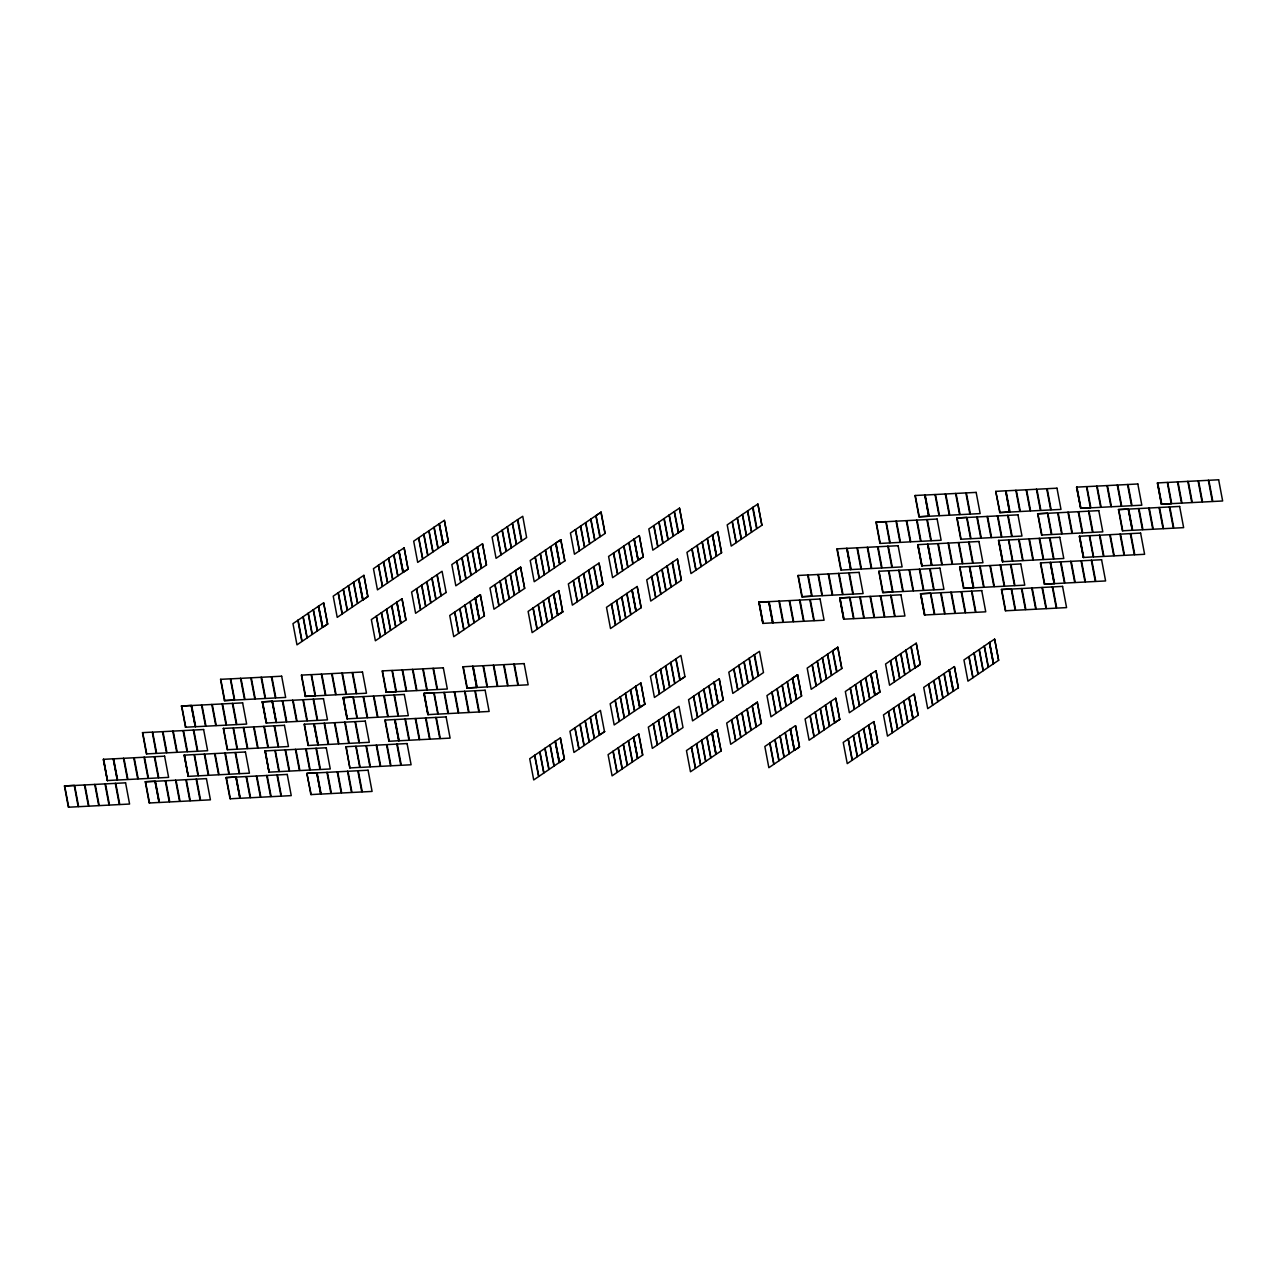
<?xml version="1.0" encoding="UTF-8"?>
<svg xmlns="http://www.w3.org/2000/svg" width="1287" height="1287" viewBox="0 0 1287 1287"><rect width="100%" height="100%" fill="white"/><g stroke="black" fill="none" stroke-linecap="round" stroke-linejoin="round"><path stroke-width="1.5" d="M318.581 606.161L323.648 602.815L327.67 624.018L322.78 627.348L318.581 606.161L322.78 627.348M358.816 578.667L363.899 575.321L367.905 596.541L363.014 599.871L358.816 578.667L363.014 599.871M399.05 551.19L404.134 547.844L408.14 569.047L403.265 572.377L399.05 551.19L403.265 572.377M439.301 523.696L444.369 520.35L448.375 541.554L443.5 544.884L439.301 523.696L443.5 544.884M64.447 785.955L74.244 785.44L78.153 806.708L68.356 807.222L64.447 785.955L74.244 785.44M103.362 759.362L107.368 780.565L103.362 759.362L113.256 758.783L117.278 779.986L113.256 758.783M191.296 705.469L181.403 706.048L191.296 705.469L195.302 726.688L191.2 705.549M322.587 627.364L327.67 624.018M362.821 599.871L367.905 596.541M403.056 572.393L408.14 569.047M443.307 544.9L448.375 541.554M181.499 705.984L185.505 727.187M224.437 700.611L234.331 700.031L230.325 678.828L220.527 679.327L224.437 700.611L234.234 700.096M396.959 602.075L402.027 598.745L406.048 619.948L400.965 623.294L396.959 602.075L400.965 623.294M446.09 592.47L441.2 595.801L437.194 574.597L442.068 571.267L446.155 592.535M477.429 547.104L482.512 543.757L486.518 564.977L481.451 568.307L477.429 547.104L481.451 568.307M517.68 519.61L522.747 516.28L526.624 537.564L521.878 540.813L517.873 519.61M145.27 781.74L155.067 781.241L159.089 802.444L154.971 781.306L145.27 781.74L149.179 803.024L159.089 802.444M184.202 755.163L194.096 754.584L198.005 775.852L188.208 776.367L184.202 755.163L188.208 776.367M276.142 722.474L266.248 723.053L262.242 701.849L272.136 701.27L276.142 722.474L272.136 701.27M266.248 723.053L262.339 701.785M305.26 696.396L315.154 695.817L305.26 696.396L301.351 675.128L311.148 674.613L315.058 695.881M475.337 598.005L480.421 594.658L484.427 615.862L479.343 619.208L475.337 598.005L480.421 594.658M515.572 570.511L520.656 567.165L524.662 588.384L519.787 591.714L515.572 570.511L520.656 567.165M555.823 543.034L560.891 539.687L564.896 560.891L559.829 564.237L555.823 543.034L560.891 539.687M596.058 515.54L601.126 512.194L605.131 533.397L600.257 536.743L596.058 515.54L601.126 512.194M226.013 777.605L235.907 777.026L239.913 798.23L235.907 777.026L226.013 777.605L230.019 798.809L239.913 798.23M265.025 750.948L274.919 750.369L278.829 771.653L269.031 772.152L265.025 750.948L269.031 772.152M313.851 723.793L317.953 744.932L313.851 723.793L304.15 724.227L308.06 745.511L317.953 744.932M352.96 697.071L343.066 697.634L347.072 718.854L356.966 718.275L352.96 697.071L343.162 697.57L347.072 718.854M386.084 692.197L395.978 691.618L386.084 692.197L382.175 670.913L391.972 670.414L395.881 691.682M557.721 615.138L562.805 611.792L557.721 615.138L553.716 593.918L558.799 590.588L562.676 611.872M598.165 587.628L593.967 566.441L599.034 563.095L603.04 584.298L597.972 587.644L603.04 584.298M634.201 538.947L639.269 535.601L643.146 556.901L638.207 560.151L634.201 538.947L638.207 560.151M678.635 532.657L674.436 511.454L679.504 508.124L683.51 529.327L678.442 532.673L683.51 529.327M394.675 719.578L398.777 740.717L394.675 719.578L384.877 720.093L388.883 741.296L398.777 740.717M433.783 692.856L423.89 693.436L427.895 714.639L437.789 714.06L433.783 692.856L423.986 693.371L427.895 714.639M472.715 666.264L476.721 687.483L466.924 687.982L462.918 666.779L472.812 666.199L476.721 687.483M638.4 560.151L643.275 556.821L639.269 535.601M349.871 767.953L359.765 767.374L355.759 746.17L345.865 746.75L349.871 767.953L346.203 746.669M466.924 687.982L476.817 687.419M320.736 794.031L316.731 772.827L320.736 794.031L310.843 794.61L306.933 773.342L316.731 772.827L306.837 773.407L311.197 794.529M632.11 589.848L637.178 586.502L641.055 607.802L636.116 611.052L632.11 589.848L636.116 611.052M672.345 562.355L677.412 559.025L681.418 580.228L676.544 583.558L672.538 562.355M712.58 534.877L717.647 531.531L721.653 552.734L716.586 556.081L712.58 534.877L716.586 556.081M752.815 507.384L757.882 504.037L761.888 525.241L757.013 528.587L753.008 507.368M555.324 741.232L560.392 737.901L564.398 759.105L559.523 762.435L555.324 741.232L559.523 762.435M599.565 734.957L604.633 731.611L599.565 734.957L595.559 713.754L600.434 710.408L604.504 731.692M635.794 686.261L640.862 682.914L644.867 704.118L639.993 707.464L635.794 686.261L639.993 707.464M680.228 679.97L676.029 658.767L680.903 655.437L684.99 676.721L680.035 679.986L684.909 676.64M772.747 622.828L762.853 623.407L758.847 602.203L768.741 601.624L772.65 622.892L768.741 601.624M875.9 522.232L885.794 521.653L889.703 542.937L879.906 543.436L875.997 522.168L885.794 521.653M807.657 575.032L811.663 596.235L801.865 596.75L797.956 575.482L807.753 574.967M846.782 548.31L850.691 569.578L846.782 548.31L836.888 548.889L840.894 570.093L850.787 569.514M924.806 494.996L928.731 516.28L918.934 516.779L915.009 495.511L924.806 494.996L928.731 516.28M559.33 762.435L564.398 759.105M639.8 707.464L644.867 704.118M762.853 623.407L758.944 602.139M801.865 596.75L811.663 596.235M918.934 516.779L928.828 516.216M633.703 737.161L638.77 733.815L642.776 755.019L637.708 758.365L633.703 737.161L637.708 758.365M673.938 709.668L679.005 706.322L683.011 727.541L678.136 730.871L674.131 709.652M714.172 682.174L719.24 678.844L723.246 700.048L718.178 703.394L714.172 682.174L718.178 703.394M754.407 654.697L759.491 651.351L763.497 672.554L758.606 675.884L754.6 654.681M839.671 597.988L849.565 597.409L853.474 618.693L843.677 619.192L839.671 597.988L849.565 597.409M917.711 544.691L921.814 565.83L931.611 565.315L927.605 544.111L917.711 544.691L921.814 565.83M956.724 518.034L966.634 517.454L970.543 538.722L960.745 539.237L956.82 517.953L966.634 517.454M995.752 491.377L1005.646 490.797L1009.555 512.065L999.758 512.58L995.752 491.377L1000.096 512.499M888.497 570.833L892.502 592.036L882.705 592.551L878.796 571.267L888.593 570.768M927.605 544.111L931.611 565.315M1005.646 490.797L1009.555 512.065M843.677 619.192L839.767 597.924M882.705 592.551L892.502 592.036M999.758 512.58L1009.651 512.001M717.149 729.745L712.274 733.075L716.087 754.295L712.081 733.075L716.956 729.745L721.042 751.029M752.316 705.598L757.383 702.252L761.389 723.455L756.515 726.785L752.316 705.598L757.383 702.252M792.551 678.104L797.634 674.758L801.511 696.058L796.556 699.308L792.551 678.104L797.634 674.758M832.786 650.611L837.869 647.281L841.875 668.484L837 671.814L832.786 650.611L837.869 647.281M920.511 593.79L930.404 593.21L934.314 614.478L924.516 614.993L920.511 593.79L930.404 593.21M998.535 540.476L1002.557 561.679L998.535 540.476L1008.445 539.897L1012.451 561.116L1002.557 561.679M1037.563 513.819L1047.457 513.24L1051.366 534.523L1041.569 535.022L1037.66 513.754L1047.457 513.24M1076.575 487.162L1080.678 508.301L1090.379 507.866L1080.678 508.301L1076.575 487.162L1086.469 486.599L1090.379 507.866M969.417 566.553L973.326 587.837L963.529 588.336L959.619 567.068L969.417 566.553L973.326 587.837M716.087 754.295L721.154 750.948L716.956 729.745M924.516 614.993L920.607 593.725M963.529 588.336L973.422 587.757M790.459 729.005L795.527 725.659L799.42 746.959L794.465 750.208L790.459 729.005L794.465 750.208M834.893 722.715L830.694 701.512L835.762 698.165L839.784 719.385L834.7 722.715L839.784 719.385M870.929 674.034L876.013 670.688L879.89 691.972L875.144 695.221L870.929 674.034L875.144 695.221M915.379 667.728L911.164 646.541L916.247 643.194L920.253 664.398L915.379 667.728L920.253 664.398L916.247 643.194M1001.431 589.51L1011.228 589.012L1015.137 610.279L1005.34 610.794L1001.431 589.51L1011.228 589.012M1079.375 536.277L1083.381 557.48L1079.375 536.277L1089.269 535.698L1093.274 556.901L1083.381 557.48M1132.287 530.244L1122.393 530.823L1118.483 509.555L1128.281 509.041L1132.287 530.244L1128.281 509.041M1157.415 482.963L1161.421 504.166L1157.415 482.963L1167.309 482.384L1171.218 503.667L1161.421 504.166M1050.256 562.355L1054.166 583.622L1044.368 584.137L1040.346 562.934L1050.256 562.355L1054.166 583.622M874.935 695.237L880.018 691.891M794.658 750.192L799.533 746.862L795.527 725.659M1044.368 584.137L1054.262 583.558M1171.218 503.667L1161.517 504.102M868.838 724.919L873.905 721.589L877.927 742.792L872.843 746.138L868.838 724.919L872.843 746.138M909.072 697.441L914.156 694.095L918.162 715.299L913.078 718.645L909.072 697.441L913.078 718.645M949.307 669.948L953.522 691.151L949.307 669.948L954.391 666.602L958.268 687.901M989.558 642.454L994.626 639.124L998.632 660.328L993.564 663.674L989.558 642.454L993.564 663.674M953.329 691.151L958.397 687.821L954.391 666.602M444.369 520.35L448.246 541.65M679.504 508.124L683.397 529.407M757.882 504.037L761.888 525.241M604.938 533.413L600.932 512.21M1118.387 509.62L1128.184 509.105M404.134 547.844L408.011 569.127M482.512 543.757L486.389 565.057M717.647 531.531L721.46 552.75M559.829 564.237L556.016 543.017M363.899 575.321L367.776 596.621M599.034 563.095L602.911 584.395M677.412 559.025L681.29 580.308M524.662 588.384L520.463 567.181M323.648 602.815L327.541 624.115M402.027 598.745L405.839 619.948M558.799 590.588L562.612 611.808M637.178 586.502L641.183 607.705M553.716 593.918L557.931 615.122M758.847 602.203L768.645 601.689M479.343 619.208L475.53 597.988M994.626 639.124L998.632 660.328M262.242 701.849L272.04 701.335M640.862 682.914L644.755 704.214M719.24 678.844L723.133 700.128M876.013 670.688L879.825 691.907M185.408 727.252L195.302 726.688M801.64 695.961L797.425 674.774M796.556 699.308L792.744 678.088M835.762 698.165L839.655 719.465M914.156 694.095L918.162 715.299M761.196 723.471L757.19 702.268M560.392 737.901L564.269 759.185M873.905 721.589L877.718 742.792M107.368 780.565L117.278 779.986M642.583 755.035L638.577 733.831M269.128 772.087L265.379 750.868M188.304 776.302L184.54 755.083M107.481 780.501L103.716 759.282M1157.753 482.882L1161.759 504.086M1118.741 509.539L1122.747 530.743M1076.929 487.081L1080.935 508.301M1079.713 536.196L1083.718 557.4M1037.901 513.738L1041.907 534.958M1040.7 562.853L1044.706 584.057M998.889 540.395L1002.895 561.599M1001.688 589.51L1005.694 610.714M957.078 517.953L961.083 539.156M959.877 567.052L963.883 588.256M915.266 495.495L919.272 516.698M918.065 544.61L922.071 565.813M920.848 593.709L924.854 614.913M876.254 522.152L880.26 543.355M879.037 571.251L883.043 592.47M837.226 548.809L841.231 570.012M840.025 597.908L844.031 619.127M837.676 647.281L841.746 668.564M798.213 575.466L802.219 596.669M759.185 602.123L763.207 623.326M560.698 539.687L564.768 560.971M480.212 594.674L484.218 615.878M463.256 666.698L467.261 687.901M424.243 693.355L428.249 714.558M382.432 670.913L386.438 692.116M385.215 720.012L389.237 741.215M343.404 697.554L347.426 718.773M301.592 675.112L305.614 696.315M304.392 724.211L308.397 745.43M262.58 701.769L266.586 722.972M220.769 679.311L224.775 700.53M223.568 728.426L227.574 749.629M226.351 777.525L230.357 798.728M181.757 705.968L185.762 727.171M142.728 732.625L146.734 753.828M145.528 781.724L149.533 802.943M64.704 785.939L68.71 807.142M297.86 620.318L292.969 623.648L296.975 644.851L301.866 641.521L297.86 620.318M302.976 616.827L298.101 620.157L302.107 641.36L306.982 638.03L302.976 616.827M308.092 613.32L303.217 616.65L307.223 637.853L312.097 634.523L308.092 613.32M313.208 609.829L308.333 613.159L312.339 634.362L317.229 631.032L313.208 609.829M318.339 606.322L313.465 609.652L317.471 630.871L322.345 627.525L318.339 606.322M338.095 592.824L333.22 596.171L337.226 617.374L342.101 614.044L338.095 592.824M343.211 589.333L338.336 592.663L342.342 613.867L347.217 610.537L343.211 589.333M348.327 585.826L343.452 589.173L347.458 610.376L352.332 607.046L348.327 585.826M353.458 582.335L348.568 585.665L352.59 606.869L357.464 603.539L353.458 582.335M358.574 578.844L353.7 582.174L357.706 603.378L362.58 600.048L358.574 578.844M378.33 565.347L373.455 568.677L377.461 589.88L382.336 586.55L378.33 565.347M383.446 561.84L378.571 565.17L382.577 586.389L387.451 583.043L383.446 561.84M388.577 558.349L383.687 561.679L387.693 582.882L392.583 579.552L388.577 558.349M393.693 554.842L388.819 558.172L392.825 579.391L397.699 576.061L393.693 554.842M398.809 551.351L393.935 554.681L397.94 575.884L402.815 572.554L398.809 551.351M418.565 537.853L413.69 541.183L417.696 562.387L422.57 559.057L418.565 537.853M423.68 534.362L418.806 537.693L422.812 558.896L427.686 555.566L423.68 534.362M428.812 530.855L423.938 534.185L427.944 555.389L432.818 552.059L428.812 530.855M433.928 527.364L429.054 530.694L433.059 551.898L437.934 548.568L433.928 527.364M439.044 523.857L434.169 527.187L438.175 548.407L443.05 545.061L439.044 523.857M142.487 732.641L152.284 732.126L156.194 753.41L146.396 753.909L142.487 732.641M376.238 616.248L371.348 619.578L375.37 640.781L380.244 637.451L376.238 616.248M381.354 612.741L376.48 616.071L380.485 637.274L385.36 633.944L381.354 612.741M386.47 609.25L381.595 612.58L385.601 633.783L390.476 630.453L386.47 609.25M391.602 605.743L386.711 609.073L390.733 630.292L395.608 626.946L391.602 605.743M396.718 602.252L391.843 605.582L395.849 626.785L400.724 623.455L396.718 602.252M416.473 588.754L411.599 592.084L415.604 613.288L420.479 609.958L416.473 588.754M421.589 585.247L416.715 588.593L420.72 609.797L425.595 606.467L421.589 585.247M426.705 581.756L421.83 585.086L425.836 606.29L430.727 602.959L426.705 581.756M431.837 578.265L426.962 581.595L430.968 602.799L435.843 599.469L431.837 578.265M436.953 574.758L432.078 578.088L436.084 599.292L440.958 595.961L436.953 574.758M456.708 561.261L451.834 564.591L455.839 585.81L460.714 582.464L456.708 561.261M461.824 557.77L456.949 561.1L460.955 582.303L465.83 578.973L461.824 557.77M466.956 554.263L462.065 557.593L466.087 578.812L470.962 575.482L466.956 554.263M472.072 550.772L467.197 554.102L471.203 575.305L476.077 571.975L472.072 550.772M477.187 547.265L472.313 550.611L476.319 571.814L481.193 568.484L477.187 547.265M496.943 533.783L492.068 537.113L496.074 558.317L500.949 554.987L496.943 533.783M502.059 530.276L497.184 533.606L501.19 554.81L506.081 551.48L502.059 530.276M507.191 526.785L502.316 530.115L506.322 551.319L511.196 547.989L507.191 526.785M512.306 523.278L507.432 526.608L511.438 547.828L516.312 544.481L512.306 523.278M517.422 519.787L512.548 523.117L516.554 544.321L521.444 540.99L517.422 519.787M223.311 728.442L233.108 727.927L237.017 749.195L227.22 749.71L223.311 728.442M454.617 612.162L449.742 615.492L453.748 636.695L458.622 633.365L454.617 612.162M459.732 608.671L454.858 612.001L458.864 633.204L463.738 629.874L459.732 608.671M464.848 605.163L459.974 608.494L463.98 629.697L468.87 626.367L464.848 605.163M469.98 601.673L465.106 605.003L469.112 626.206L473.986 622.876L469.98 601.673M475.096 598.165L470.222 601.496L474.227 622.715L479.102 619.369L475.096 598.165M494.851 584.668L489.977 588.014L493.983 609.218L498.857 605.887L494.851 584.668M499.967 581.177L495.093 584.507L499.099 605.71L503.973 602.38L499.967 581.177M505.099 577.686L500.209 581.016L504.231 602.219L509.105 598.889L505.099 577.686M510.215 574.179L505.341 577.509L509.346 598.712L514.221 595.382L510.215 574.179M515.331 570.688L510.456 574.018L514.462 595.221L519.337 591.891L515.331 570.688M535.086 557.191L530.212 560.521L534.218 581.724L539.092 578.394L535.086 557.191M540.202 553.683L535.328 557.014L539.333 578.233L544.224 574.903L540.202 553.683M545.334 550.192L540.46 553.523L544.465 574.726L549.34 571.396L545.334 550.192M550.45 546.685L545.575 550.032L549.581 571.235L554.456 567.905L550.45 546.685M555.566 543.194L550.691 546.525L554.697 567.728L559.588 564.398L555.566 543.194M575.321 529.697L570.447 533.027L574.452 554.23L579.327 550.9L575.321 529.697M580.453 526.206L575.562 529.536L579.584 550.739L584.459 547.409L580.453 526.206M585.569 522.699L580.694 526.029L584.7 547.248L589.575 543.902L585.569 522.699M590.685 519.208L585.81 522.538L589.816 543.741L594.691 540.411L590.685 519.208M595.817 515.701L590.926 519.031L594.948 540.25L599.822 536.92L595.817 515.701M532.995 608.091L528.12 611.422L532.126 632.625L537.001 629.295L532.995 608.091M538.111 604.584L533.236 607.914L537.242 629.118L542.117 625.788L538.111 604.584M543.243 601.093L538.352 604.423L542.358 625.627L547.248 622.297L543.243 601.093M548.359 597.586L543.484 600.916L547.49 622.136L552.364 618.79L548.359 597.586M553.474 594.095L548.6 597.425L552.606 618.629L557.48 615.299L553.474 594.095M573.23 580.598L568.355 583.928L572.361 605.131L577.236 601.801L573.23 580.598M578.346 577.107L573.471 580.437L577.477 601.64L582.351 598.31L578.346 577.107M583.478 573.6L578.603 576.93L582.609 598.133L587.483 594.803L583.478 573.6M588.593 570.109L583.719 573.439L587.725 594.642L592.599 591.312L588.593 570.109M593.709 566.602L588.835 569.932L592.84 591.135L597.715 587.805L593.709 566.602M613.465 553.104L608.59 556.434L612.596 577.654L617.47 574.324L613.465 553.104M618.597 549.613L613.706 552.943L617.712 574.147L622.602 570.817L618.597 549.613M623.712 546.106L618.838 549.452L622.844 570.656L627.718 567.326L623.712 546.106M628.828 542.615L623.954 545.945L627.959 567.149L632.834 563.819L628.828 542.615M633.96 539.108L629.07 542.454L633.075 563.658L637.966 560.328L633.96 539.108M653.699 525.627L648.825 528.957L652.831 550.16L657.705 546.83L653.699 525.627M658.831 522.12L653.957 525.45L657.963 546.669L662.837 543.323L658.831 522.12M663.947 518.629L659.073 521.959L663.078 543.162L667.953 539.832L663.947 518.629M669.063 515.122L664.189 518.452L668.194 539.671L673.069 536.341L669.063 515.122M674.195 511.631L669.32 514.961L673.326 536.164L678.201 532.834L674.195 511.631M611.373 604.005L606.499 607.335L610.505 628.539L615.379 625.209L611.373 604.005M616.489 600.514L611.615 603.844L615.62 625.048L620.495 621.718L616.489 600.514M621.621 597.007L616.746 600.337L620.752 621.557L625.627 618.21L621.621 597.007M626.737 593.516L621.862 596.846L625.868 618.05L630.743 614.719L626.737 593.516M631.853 590.009L626.978 593.339L630.984 614.559L635.858 611.228L631.853 590.009M651.608 576.528L646.734 579.858L650.739 601.061L655.614 597.731L651.608 576.528M656.74 573.021L651.849 576.351L655.855 597.554L660.746 594.224L656.74 573.021M661.856 569.53L656.981 572.86L660.987 594.063L665.862 590.733L661.856 569.53M666.972 566.023L662.097 569.353L666.103 590.556L670.977 587.226L666.972 566.023M672.104 562.532L667.213 565.862L671.219 587.065L676.109 583.735L672.104 562.532M691.843 549.034L686.968 552.364L690.974 573.568L695.849 570.238L691.843 549.034M696.975 545.527L692.1 548.873L696.106 570.077L700.981 566.747L696.975 545.527M702.091 542.036L697.216 545.366L701.222 566.57L706.096 563.239L702.091 542.036M707.207 538.529L702.332 541.875L706.338 563.079L711.212 559.748L707.207 538.529M712.338 535.038L707.464 538.368L711.47 559.572L716.344 556.241L712.338 535.038M732.094 521.541L727.203 524.871L731.209 546.09L736.1 542.744L732.094 521.541M737.21 518.05L732.335 521.38L736.341 542.583L741.215 539.253L737.21 518.05M742.326 514.543L737.451 517.873L741.457 539.092L746.331 535.762L742.326 514.543M747.457 511.052L742.567 514.382L746.573 535.585L751.463 532.255L747.457 511.052M752.573 507.545L747.699 510.875L751.705 532.094L756.579 528.764L752.573 507.545M534.588 755.389L529.713 758.735L533.719 779.938L538.593 776.608L534.588 755.389M539.703 751.898L534.829 755.228L538.835 776.431L543.725 773.101L539.703 751.898M544.835 748.407L539.961 751.737L543.967 772.94L548.841 769.61L544.835 748.407M549.951 744.9L545.077 748.23L549.082 769.433L553.957 766.103L549.951 744.9M555.067 741.409L550.192 744.739L554.198 765.942L559.089 762.612L555.067 741.409M574.822 727.911L569.948 731.241L573.954 752.445L578.828 749.114L574.822 727.911M579.954 724.404L575.064 727.734L579.086 748.954L583.96 745.623L579.954 724.404M585.07 720.913L580.196 724.243L584.201 745.446L589.076 742.116L585.07 720.913M590.186 717.406L585.312 720.752L589.317 741.955L594.192 738.625L590.186 717.406M595.318 713.915L590.427 717.245L594.449 738.448L599.324 735.118L595.318 713.915M615.057 700.418L610.183 703.748L614.189 724.951L619.079 721.621L615.057 700.418M620.189 696.927L615.315 700.257L619.32 721.46L624.195 718.13L620.189 696.927M625.305 693.42L620.431 696.75L624.436 717.969L629.311 714.623L625.305 693.42M630.421 689.929L625.546 693.259L629.552 714.462L634.443 711.132L630.421 689.929M635.553 686.421L630.678 689.752L634.684 710.971L639.559 707.641L635.553 686.421M655.308 672.94L650.418 676.27L654.439 697.474L659.314 694.143L655.308 672.94M660.424 669.433L655.55 672.763L659.555 693.966L664.43 690.636L660.424 669.433M665.54 665.942L660.665 669.272L664.671 690.475L669.546 687.145L665.54 665.942M670.672 662.435L665.781 665.765L669.803 686.968L674.678 683.638L670.672 662.435M675.788 658.944L670.913 662.274L674.919 683.477L679.793 680.147L675.788 658.944M612.966 751.318L608.091 754.649L612.097 775.852L616.972 772.522L612.966 751.318M618.098 747.827L613.207 751.158L617.213 772.361L622.104 769.031L618.098 747.827M623.214 744.32L618.339 747.65L622.345 768.854L627.219 765.524L623.214 744.32M628.329 740.829L623.455 744.159L627.461 765.363L632.335 762.033L628.329 740.829M633.461 737.322L628.571 740.652L632.577 761.856L637.467 758.526L633.461 737.322M653.201 723.825L648.326 727.155L652.332 748.374L657.207 745.044L653.201 723.825M658.333 720.334L653.458 723.664L657.464 744.867L662.338 741.537L658.333 720.334M663.448 716.827L658.574 720.173L662.58 741.376L667.454 738.046L663.448 716.827M668.564 713.336L663.69 716.666L667.696 737.869L672.57 734.539L668.564 713.336M673.696 709.829L668.822 713.175L672.828 734.378L677.702 731.048L673.696 709.829M693.452 696.347L688.561 699.678L692.567 720.881L697.457 717.551L693.452 696.347M698.568 692.84L693.693 696.17L697.699 717.39L702.573 714.044L698.568 692.84M703.683 689.349L698.809 692.679L702.815 713.883L707.689 710.553L703.683 689.349M708.815 685.842L703.925 689.172L707.93 710.392L712.821 707.062L708.815 685.842M713.931 682.351L709.057 685.681L713.062 706.885L717.937 703.555L713.931 682.351M733.687 668.854L728.812 672.184L732.818 693.387L737.692 690.057L733.687 668.854M738.802 665.363L733.928 668.693L737.934 689.896L742.808 686.566L738.802 665.363M743.918 661.856L739.044 665.186L743.049 686.389L747.924 683.059L743.918 661.856M749.05 658.365L744.176 661.695L748.181 682.898L753.056 679.568L749.05 658.365M754.166 654.858L749.291 658.188L753.297 679.407L758.172 676.061L754.166 654.858M691.344 747.248L686.47 750.578L690.475 771.782L695.35 768.452L691.344 747.248M696.476 743.741L691.602 747.071L695.607 768.275L700.482 764.945L696.476 743.741M701.592 740.25L696.717 743.58L700.723 764.784L705.598 761.454L701.592 740.25M706.708 736.743L701.833 740.073L705.839 761.277L710.714 757.946L706.708 736.743M711.84 733.252L706.965 736.582L710.971 757.786L715.845 754.455L711.84 733.252M731.595 719.755L726.705 723.085L730.71 744.288L735.601 740.958L731.595 719.755M736.711 716.248L731.836 719.594L735.842 740.797L740.717 737.467L736.711 716.248M741.827 712.757L736.952 716.087L740.958 737.29L745.833 733.96L741.827 712.757M746.959 709.25L742.068 712.596L746.074 733.799L750.964 730.469L746.959 709.25M752.075 705.759L747.2 709.089L751.206 730.292L756.08 726.962L752.075 705.759M771.83 692.261L766.955 695.591L770.961 716.811L775.836 713.465L771.83 692.261M776.946 688.77L772.071 692.1L776.077 713.304L780.952 709.974L776.946 688.77M782.062 685.263L777.187 688.593L781.193 709.813L786.067 706.483L782.062 685.263M787.194 681.772L782.319 685.102L786.325 706.306L791.199 702.975L787.194 681.772M792.309 678.265L787.435 681.595L791.441 702.815L796.315 699.485L792.309 678.265M812.065 664.784L807.19 668.114L811.196 689.317L816.071 685.987L812.065 664.784M817.181 661.277L812.306 664.607L816.312 685.81L821.186 682.48L817.181 661.277M822.313 657.786L817.422 661.116L821.428 682.319L826.318 678.989L822.313 657.786M827.428 654.279L822.554 657.609L826.56 678.828L831.434 675.482L827.428 654.279M832.544 650.788L827.67 654.118L831.675 675.321L836.55 671.991L832.544 650.788M769.723 743.162L764.848 746.492L768.854 767.695L773.744 764.365L769.723 743.162M774.854 739.671L769.98 743.001L773.986 764.205L778.86 760.874L774.854 739.671M779.97 736.164L775.096 739.494L779.102 760.697L783.976 757.367L779.97 736.164M785.086 732.673L780.212 736.003L784.217 757.206L789.108 753.876L785.086 732.673M790.218 729.166L785.343 732.496L789.349 753.715L794.224 750.369L790.218 729.166M809.973 715.669L805.083 719.015L809.105 740.218L813.979 736.888L809.973 715.669M815.089 712.178L810.215 715.508L814.221 736.711L819.095 733.381L815.089 712.178M820.205 708.67L815.331 712.017L819.336 733.22L824.211 729.89L820.205 708.67M825.337 705.179L820.446 708.51L824.468 729.713L829.343 726.383L825.337 705.179M830.453 701.688L825.578 705.019L829.584 726.222L834.459 722.892L830.453 701.688M850.208 688.191L845.334 691.521L849.34 712.725L854.214 709.394L850.208 688.191M855.324 684.684L850.45 688.014L854.455 709.234L859.33 705.903L855.324 684.684M860.44 681.193L855.565 684.523L859.571 705.726L864.462 702.396L860.44 681.193M865.572 677.686L860.697 681.016L864.703 702.235L869.578 698.905L865.572 677.686M870.688 674.195L865.813 677.525L869.819 698.728L874.693 695.398L870.688 674.195M890.443 660.698L885.569 664.028L889.574 685.231L894.449 681.901L890.443 660.698M895.559 657.207L890.684 660.537L894.69 681.74L899.565 678.41L895.559 657.207M900.691 653.699L895.8 657.03L899.822 678.249L904.697 674.903L900.691 653.699M905.807 650.208L900.932 653.539L904.938 674.742L909.812 671.412L905.807 650.208M910.923 646.701L906.048 650.032L910.054 671.251L914.928 667.905L910.923 646.701M848.117 739.092L843.226 742.422L847.248 763.625L852.123 760.295L848.117 739.092M853.233 735.585L848.358 738.915L852.364 760.118L857.239 756.788L853.233 735.585M858.349 732.094L853.474 735.424L857.48 756.627L862.354 753.297L858.349 732.094M863.48 728.587L858.59 731.917L862.612 753.136L867.486 749.79L863.48 728.587M868.596 725.096L863.722 728.426L867.728 749.629L872.602 746.299L868.596 725.096M888.352 711.598L883.477 714.928L887.483 736.132L892.358 732.802L888.352 711.598M893.468 708.091L888.593 711.438L892.599 732.641L897.473 729.311L893.468 708.091M898.583 704.6L893.709 707.93L897.715 729.134L902.605 725.804L898.583 704.6M903.715 701.109L898.841 704.439L902.847 725.643L907.721 722.313L903.715 701.109M908.831 697.602L903.957 700.932L907.962 722.136L912.837 718.806L908.831 697.602M928.587 684.105L923.712 687.435L927.718 708.654L932.592 705.324L928.587 684.105M933.702 680.614L928.828 683.944L932.834 705.147L937.708 701.817L933.702 680.614M938.834 677.107L933.944 680.437L937.966 701.656L942.84 698.326L938.834 677.107M943.95 673.616L939.076 676.946L943.081 698.149L947.956 694.819L943.95 673.616M949.066 670.109L944.191 673.455L948.197 694.658L953.072 691.328L949.066 670.109M968.821 656.627L963.947 659.958L967.953 681.161L972.827 677.831L968.821 656.627M973.937 653.12L969.063 656.45L973.069 677.654L977.959 674.324L973.937 653.12M979.069 649.629L974.195 652.959L978.2 674.163L983.075 670.833L979.069 649.629M984.185 646.122L979.31 649.452L983.316 670.672L988.191 667.326L984.185 646.122M989.301 642.631L984.426 645.961L988.432 667.165L993.323 663.835L989.301 642.631M935.005 494.53L925.208 495.045L929.214 516.248L939.011 515.733L935.005 494.53M945.285 493.999L935.488 494.514L939.494 515.717L949.291 515.202L945.285 493.999M955.581 493.468L945.784 493.967L949.79 515.186L959.587 514.671L955.581 493.468M965.861 492.921L956.064 493.436L960.07 514.639L969.867 514.14L965.861 492.921M976.157 492.39L966.36 492.905L970.366 514.108L980.163 513.593L976.157 492.39M1015.829 490.331L1006.032 490.83L1010.038 512.049L1019.835 511.534L1015.829 490.331M1026.125 489.8L1016.328 490.299L1020.334 511.502L1030.131 511.003L1026.125 489.8M1036.405 489.253L1026.608 489.768L1030.614 510.971L1040.411 510.456L1036.405 489.253M1046.701 488.722L1036.904 489.237L1040.91 510.44L1050.707 509.925L1046.701 488.722M1056.981 488.191L1047.184 488.69L1051.189 509.909L1060.987 509.395L1056.981 488.191M1096.669 486.116L1086.871 486.631L1090.877 507.834L1100.675 507.335L1096.669 486.116M1106.949 485.585L1097.151 486.1L1101.157 507.303L1110.954 506.788L1106.949 485.585M1117.245 485.054L1107.447 485.569L1111.453 506.772L1121.25 506.258L1117.245 485.054M1127.525 484.523L1117.727 485.022L1121.733 506.241L1131.53 505.727L1127.525 484.523M1137.821 483.976L1128.023 484.491L1132.029 505.694L1141.826 505.196L1137.821 483.976M1177.492 481.917L1167.695 482.432L1171.701 503.635L1181.498 503.12L1177.492 481.917M1187.788 481.386L1177.991 481.885L1181.997 503.104L1191.794 502.59L1187.788 481.386M1198.068 480.839L1188.271 481.354L1192.277 502.557L1202.074 502.059L1198.068 480.839M1208.348 480.308L1198.551 480.823L1202.573 502.027L1212.37 501.512L1208.348 480.308M1218.644 479.778L1208.847 480.292L1212.853 501.496L1222.65 500.981L1218.644 479.778M895.993 521.187L886.196 521.702L890.202 542.905L899.999 542.39L895.993 521.187M906.273 520.656L896.476 521.155L900.482 542.374L910.279 541.859L906.273 520.656M916.553 520.125L906.756 520.624L910.778 541.827L920.575 541.328L916.553 520.125M926.849 519.578L917.052 520.093L921.058 541.296L930.855 540.781L926.849 519.578M937.129 519.047L927.332 519.562L931.338 540.765L941.135 540.25L937.129 519.047M976.817 516.988L967.02 517.487L971.025 538.706L980.823 538.191L976.817 516.988M987.097 516.441L977.3 516.956L981.305 538.159L991.103 537.66L987.097 516.441M997.393 515.91L987.596 516.425L991.601 537.628L1001.399 537.113L997.393 515.91M1007.673 515.379L997.875 515.894L1001.881 537.097L1011.679 536.582L1007.673 515.379M1017.969 514.848L1008.171 515.347L1012.177 536.566L1021.975 536.052L1017.969 514.848M1057.641 512.773L1047.843 513.288L1051.849 534.491L1061.646 533.992L1057.641 512.773M1067.937 512.242L1058.139 512.757L1062.145 533.96L1071.942 533.445L1067.937 512.242M1078.216 511.711L1068.419 512.21L1072.425 533.429L1082.222 532.915L1078.216 511.711M1088.512 511.164L1078.715 511.679L1082.721 532.882L1092.518 532.384L1088.512 511.164M1098.792 510.633L1088.995 511.148L1093.001 532.351L1102.798 531.837L1098.792 510.633M1138.48 508.574L1128.683 509.089L1132.689 530.292L1142.486 529.777L1138.48 508.574M1148.76 508.043L1138.963 508.542L1142.969 529.761L1152.766 529.247L1148.76 508.043M1159.056 507.496L1149.259 508.011L1153.265 529.214L1163.062 528.716L1159.056 507.496M1169.336 506.965L1159.539 507.48L1163.545 528.684L1173.342 528.169L1169.336 506.965M1179.632 506.435L1169.835 506.949L1173.841 528.153L1183.638 527.638L1179.632 506.435M856.965 547.844L847.168 548.359L851.174 569.562L860.971 569.047L856.965 547.844M867.261 547.313L857.464 547.812L861.47 569.031L871.267 568.516L867.261 547.313M877.541 546.766L867.744 547.281L871.749 568.484L881.547 567.985L877.541 546.766M887.837 546.235L878.04 546.75L882.045 567.953L891.843 567.438L887.837 546.235M898.117 545.704L888.32 546.219L892.325 567.422L902.123 566.907L898.117 545.704M937.805 543.645L928.007 544.144L932.013 565.347L941.811 564.848L937.805 543.645M948.085 543.098L938.287 543.613L942.293 564.816L952.09 564.317L948.085 543.098M958.365 542.567L948.567 543.082L952.589 564.285L962.386 563.77L958.365 542.567M968.661 542.036L958.863 542.535L962.869 563.754L972.666 563.239L968.661 542.036M978.94 541.489L969.143 542.004L973.149 563.207L982.946 562.709L978.94 541.489M1018.628 539.43L1008.831 539.945L1012.837 561.148L1022.634 560.633L1018.628 539.43M1028.908 538.899L1019.111 539.414L1023.117 560.617L1032.914 560.102L1028.908 538.899M1039.204 538.368L1029.407 538.867L1033.413 560.086L1043.21 559.572L1039.204 538.368M1049.484 537.821L1039.687 538.336L1043.693 559.539L1053.49 559.041L1049.484 537.821M1059.78 537.29L1049.983 537.805L1053.989 559.008L1063.786 558.494L1059.78 537.29M1099.452 535.231L1089.655 535.73L1093.66 556.949L1103.458 556.434L1099.452 535.231M1109.748 534.7L1099.951 535.199L1103.956 556.402L1113.754 555.904L1109.748 534.7M1120.028 534.153L1110.231 534.668L1114.236 555.871L1124.034 555.357L1120.028 534.153M1130.324 533.622L1120.527 534.137L1124.532 555.34L1134.33 554.826L1130.324 533.622M1140.604 533.091L1130.806 533.59L1134.812 554.81L1144.61 554.295L1140.604 533.091M817.953 574.501L808.156 575.016L812.161 596.219L821.959 595.704L817.953 574.501M828.233 573.97L818.435 574.469L822.441 595.672L832.239 595.173L828.233 573.97M838.529 573.423L828.731 573.938L832.737 595.141L842.535 594.642L838.529 573.423M848.809 572.892L839.011 573.407L843.017 594.61L852.814 594.095L848.809 572.892M859.105 572.361L849.307 572.86L853.313 594.079L863.11 593.564L859.105 572.361M898.776 570.286L888.979 570.801L892.985 592.004L902.782 591.505L898.776 570.286M909.072 569.755L899.275 570.27L903.281 591.473L913.078 590.958L909.072 569.755M919.352 569.224L909.555 569.739L913.561 590.942L923.358 590.427L919.352 569.224M929.648 568.693L919.851 569.192L923.857 590.411L933.654 589.896L929.648 568.693M939.928 568.146L930.131 568.661L934.137 589.864L943.934 589.366L939.928 568.146M979.616 566.087L969.819 566.602L973.825 587.805L983.622 587.29L979.616 566.087M989.896 565.556L980.099 566.055L984.105 587.274L993.902 586.759L989.896 565.556M1000.176 565.025L990.379 565.524L994.401 586.727L1004.198 586.228L1000.176 565.025M1010.472 564.478L1000.675 564.993L1004.68 586.196L1014.478 585.682L1010.472 564.478M1020.752 563.947L1010.955 564.462L1014.96 585.665L1024.758 585.151L1020.752 563.947M1060.44 561.888L1050.642 562.387L1054.648 583.606L1064.446 583.091L1060.44 561.888M1070.72 561.341L1060.922 561.856L1064.928 583.059L1074.725 582.561L1070.72 561.341M1081.016 560.81L1071.218 561.325L1075.224 582.528L1085.021 582.014L1081.016 560.81M1091.296 560.279L1081.498 560.794L1085.504 581.997L1095.301 581.483L1091.296 560.279M1101.592 559.748L1091.794 560.247L1095.8 581.451L1105.597 580.952L1101.592 559.748M778.925 601.158L769.127 601.656L773.133 622.876L782.93 622.361L778.925 601.158M789.221 600.611L779.423 601.126L783.429 622.329L793.226 621.83L789.221 600.611M799.5 600.08L789.703 600.595L793.709 621.798L803.506 621.283L799.5 600.08M809.796 599.549L799.999 600.064L804.005 621.267L813.802 620.752L809.796 599.549M820.076 599.018L810.279 599.517L814.285 620.736L824.082 620.221L820.076 599.018M859.764 596.943L849.967 597.458L853.973 618.661L863.77 618.162L859.764 596.943M870.044 596.412L860.247 596.927L864.253 618.13L874.05 617.615L870.044 596.412M880.34 595.881L870.543 596.38L874.549 617.599L884.346 617.084L880.34 595.881M890.62 595.334L880.823 595.849L884.829 617.052L894.626 616.553L890.62 595.334M900.916 594.803L891.119 595.318L895.125 616.521L904.922 616.006L900.916 594.803M940.588 592.744L930.791 593.259L934.796 614.462L944.594 613.947L940.588 592.744M950.884 592.213L941.087 592.712L945.092 613.931L954.89 613.416L950.884 592.213M961.164 591.666L951.366 592.181L955.372 613.384L965.17 612.885L961.164 591.666M971.46 591.135L961.662 591.65L965.668 612.853L975.466 612.339L971.46 591.135M981.74 590.604L971.942 591.119L975.948 612.322L985.745 611.808L981.74 590.604M1021.428 588.545L1011.63 589.044L1015.636 610.247L1025.433 609.748L1021.428 588.545M1031.707 587.998L1021.91 588.513L1025.916 609.716L1035.713 609.201L1031.707 587.998M1041.987 587.467L1032.19 587.982L1036.212 609.185L1046.009 608.671L1041.987 587.467M1052.283 586.936L1042.486 587.435L1046.492 608.654L1056.289 608.14L1052.283 586.936M1062.563 586.389L1052.766 586.904L1056.772 608.107L1066.569 607.609L1062.563 586.389M240.508 678.346L230.711 678.86L234.717 700.064L244.514 699.565L240.508 678.346M250.788 677.815L240.991 678.329L245.013 699.533L254.81 699.018L250.788 677.815M261.084 677.284L251.287 677.799L255.293 699.002L265.09 698.487L261.084 677.284M271.364 676.753L261.567 677.252L265.572 698.455L275.37 697.956L271.364 676.753M281.66 676.206L271.863 676.721L275.868 697.924L285.666 697.425L281.66 676.206M321.332 674.147L311.534 674.661L315.54 695.865L325.338 695.35L321.332 674.147M331.628 673.616L321.83 674.115L325.836 695.334L335.634 694.819L331.628 673.616M341.908 673.069L332.11 673.584L336.116 694.787L345.913 694.288L341.908 673.069M352.204 672.538L342.406 673.053L346.412 694.256L356.209 693.741L352.204 672.538M362.484 672.007L352.686 672.522L356.692 693.725L366.489 693.21L362.484 672.007M402.171 669.948L392.374 670.447L396.38 691.666L406.177 691.151L402.171 669.948M412.451 669.401L402.654 669.916L406.66 691.119L416.457 690.62L412.451 669.401M422.747 668.87L412.95 669.385L416.956 690.588L426.753 690.073L422.747 668.87M433.027 668.339L423.23 668.838L427.236 690.057L437.033 689.542L433.027 668.339M443.323 667.808L433.526 668.307L437.532 689.51L447.329 689.012L443.323 667.808M482.995 665.733L473.198 666.248L477.204 687.451L487.001 686.936L482.995 665.733M493.291 665.202L483.494 665.717L487.5 686.92L497.297 686.405L493.291 665.202M503.571 664.671L493.774 665.17L497.779 686.389L507.577 685.874L503.571 664.671M513.867 664.124L504.07 664.639L508.075 685.842L517.873 685.344L513.867 664.124M524.147 663.593L514.35 664.108L518.355 685.311L528.153 684.797L524.147 663.593M201.496 705.003L191.699 705.517L195.704 726.721L205.502 726.206L201.496 705.003M211.776 704.472L201.979 704.986L205.984 726.19L215.782 725.675L211.776 704.472M222.072 703.941L212.275 704.439L216.28 725.659L226.078 725.144L222.072 703.941M232.352 703.394L222.554 703.909L226.56 725.112L236.358 724.613L232.352 703.394M242.632 702.863L232.834 703.378L236.856 724.581L246.654 724.066L242.632 702.863M282.32 700.804L272.522 701.318L276.528 722.522L286.325 722.007L282.32 700.804M292.599 700.273L282.802 700.771L286.824 721.975L296.621 721.476L292.599 700.273M302.895 699.726L293.098 700.241L297.104 721.444L306.901 720.945L302.895 699.726M313.175 699.195L303.378 699.71L307.384 720.913L317.181 720.398L313.175 699.195M323.471 698.664L313.674 699.163L317.68 720.382L327.477 719.867L323.471 698.664M363.143 696.589L353.346 697.104L357.352 718.307L367.149 717.808L363.143 696.589M373.439 696.058L363.642 696.573L367.648 717.776L377.445 717.261L373.439 696.058M383.719 695.527L373.922 696.042L377.928 717.245L387.725 716.73L383.719 695.527M394.015 694.996L384.218 695.495L388.224 716.714L398.021 716.199L394.015 694.996M404.295 694.449L394.498 694.964L398.503 716.167L408.301 715.669L404.295 694.449M443.983 692.39L434.186 692.905L438.191 714.108L447.989 713.593L443.983 692.39M454.263 691.859L444.465 692.358L448.471 713.577L458.269 713.062L454.263 691.859M464.559 691.328L454.761 691.827L458.767 713.03L468.565 712.531L464.559 691.328M474.839 690.781L465.041 691.296L469.047 712.499L478.844 711.984L474.839 690.781M485.135 690.25L475.337 690.765L479.343 711.968L489.14 711.454L485.135 690.25M162.468 731.659L152.67 732.174L156.676 753.378L166.473 752.863L162.468 731.659M172.764 731.129L162.966 731.643L166.972 752.847L176.769 752.332L172.764 731.129M183.044 730.598L173.246 731.096L177.252 752.3L187.049 751.801L183.044 730.598M193.34 730.051L183.542 730.566L187.548 751.769L197.345 751.27L193.34 730.051M203.619 729.52L193.822 730.035L197.828 751.238L207.625 750.723L203.619 729.52M243.307 727.461L233.51 727.959L237.516 749.179L247.313 748.664L243.307 727.461M253.587 726.914L243.79 727.428L247.796 748.632L257.593 748.133L253.587 726.914M263.883 726.383L254.086 726.898L258.092 748.101L267.889 747.586L263.883 726.383M274.163 725.852L264.366 726.367L268.372 747.57L278.169 747.055L274.163 725.852M284.443 725.321L274.646 725.82L278.668 747.039L288.465 746.524L284.443 725.321M324.131 723.246L314.334 723.761L318.339 744.964L328.137 744.465L324.131 723.246M334.411 722.715L324.614 723.23L328.635 744.433L338.433 743.918L334.411 722.715M344.707 722.184L334.91 722.683L338.915 743.902L348.713 743.387L344.707 722.184M354.987 721.653L345.189 722.152L349.195 743.355L358.993 742.856L354.987 721.653M365.283 721.106L355.485 721.621L359.491 742.824L369.289 742.309L365.283 721.106M404.955 719.047L395.157 719.562L399.163 740.765L408.96 740.25L404.955 719.047M415.251 718.516L405.453 719.015L409.459 740.234L419.256 739.719L415.251 718.516M425.53 717.969L415.733 718.484L419.739 739.687L429.536 739.188L425.53 717.969M435.826 717.438L426.029 717.953L430.035 739.156L439.832 738.641L435.826 717.438M446.106 716.907L436.309 717.422L440.315 738.625L450.112 738.111L446.106 716.907M123.455 758.316L113.658 758.831L117.664 780.035L127.461 779.52L123.455 758.316M133.735 757.786L123.938 758.284L127.944 779.504L137.741 778.989L133.735 757.786M144.031 757.239L134.234 757.753L138.24 778.957L148.037 778.458L144.031 757.239M154.311 756.708L144.514 757.223L148.52 778.426L158.317 777.911L154.311 756.708M164.607 756.177L154.81 756.692L158.816 777.895L168.613 777.38L164.607 756.177M204.279 754.118L194.482 754.616L198.488 775.836L208.285 775.321L204.279 754.118M214.575 753.571L204.778 754.085L208.784 775.289L218.581 774.79L214.575 753.571M224.855 753.04L215.058 753.555L219.063 774.758L228.861 774.243L224.855 753.04M235.151 752.509L225.354 753.008L229.359 774.227L239.157 773.712L235.151 752.509M245.431 751.978L235.634 752.477L239.639 773.68L249.437 773.181L245.431 751.978M285.119 749.903L275.321 750.418L279.327 771.621L289.125 771.106L285.119 749.903M295.399 749.372L285.601 749.887L289.607 771.09L299.404 770.575L295.399 749.372M305.695 748.841L295.897 749.34L299.903 770.559L309.7 770.044L305.695 748.841M315.975 748.294L306.177 748.809L310.183 770.012L319.98 769.513L315.975 748.294M326.255 747.763L316.457 748.278L320.479 769.481L330.276 768.966L326.255 747.763M365.942 745.704L356.145 746.219L360.151 767.422L369.948 766.907L365.942 745.704M376.222 745.173L366.425 745.672L370.447 766.875L380.244 766.376L376.222 745.173M386.518 744.626L376.721 745.141L380.727 766.344L390.524 765.845L386.518 744.626M396.798 744.095L387.001 744.61L391.007 765.813L400.804 765.298L396.798 744.095M407.094 743.564L397.297 744.063L401.303 765.282L411.1 764.768L407.094 743.564M84.427 784.973L74.63 785.488L78.652 806.692L88.449 806.177L84.427 784.973M94.723 784.443L84.926 784.941L88.932 806.161L98.729 805.646L94.723 784.443M105.003 783.896L95.206 784.41L99.212 805.614L109.009 805.115L105.003 783.896M115.299 783.365L105.502 783.88L109.508 805.083L119.305 804.568L115.299 783.365M125.579 782.834L115.782 783.333L119.788 804.552L129.585 804.037L125.579 782.834M165.267 780.759L155.47 781.273L159.475 802.477L169.273 801.978L165.267 780.759M175.547 780.228L165.75 780.742L169.755 801.946L179.553 801.431L175.547 780.228M185.843 779.697L176.046 780.212L180.051 801.415L189.849 800.9L185.843 779.697M196.123 779.166L186.325 779.665L190.331 800.884L200.129 800.369L196.123 779.166M206.419 778.619L196.621 779.134L200.627 800.337L210.424 799.838L206.419 778.619M246.09 776.56L236.293 777.075L240.299 798.278L250.096 797.763L246.09 776.56M256.386 776.029L246.589 776.544L250.595 797.747L260.392 797.232L256.386 776.029M266.666 775.498L256.869 775.997L260.875 797.2L270.672 796.701L266.666 775.498M276.962 774.951L267.165 775.466L271.171 796.669L280.968 796.17L276.962 774.951M287.242 774.42L277.445 774.935L281.451 796.138L291.248 795.623L287.242 774.42M326.93 772.361L317.133 772.86L321.139 794.079L330.936 793.564L326.93 772.361M337.21 771.814L327.413 772.329L331.419 793.532L341.216 793.033L337.21 771.814M347.506 771.283L337.709 771.798L341.715 793.001L351.512 792.486L347.506 771.283M357.786 770.752L347.989 771.267L351.995 792.47L361.792 791.955L357.786 770.752M368.066 770.221L358.269 770.72L362.29 791.939L372.088 791.425L368.066 770.221"/></g></svg>
